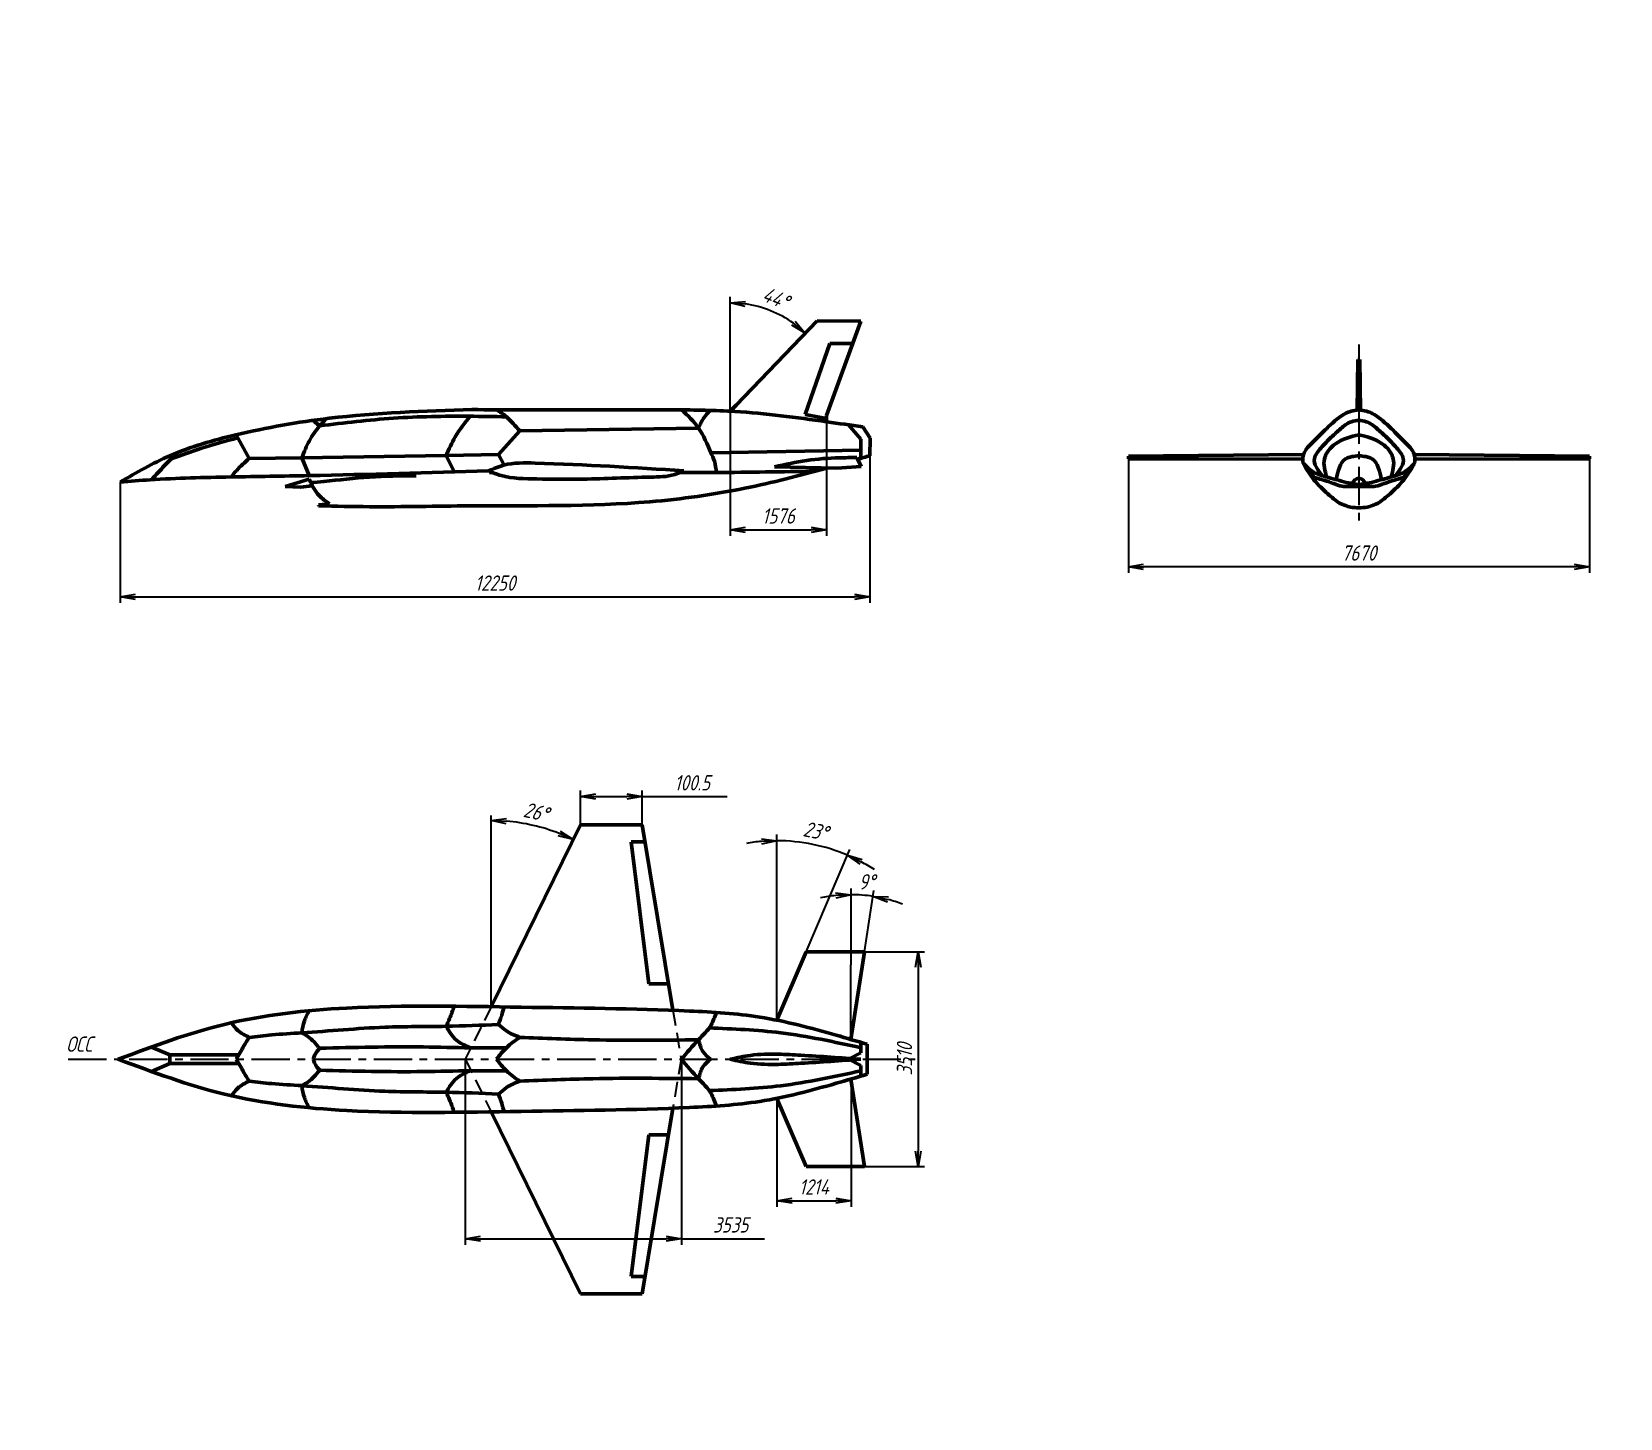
# Model space of a CAD drawing. Header units: millimetres. Extents: x -985956116104 to 1932156, y -552630487266 to 633586.
# Drawn here: x 6040 to 6560, y 30384 to 30838 of the extents above; entities that cross this region are included whole.
import ezdxf

# ---------------------------------------------------------------- set-up
doc = ezdxf.new("R2010")
doc.units = ezdxf.units.MM
doc.linetypes.add('CENTER', pattern=[2, 1.25, -0.25, 0.25, -0.25])
doc.linetypes.add('DASHED', pattern=[0.75, 0.5, -0.25])
for name, color, linetype, lineweight in [('_axes (Оси)', 6, 'CENTER', 30), ('_basic (Основной)', 4, 'Continuous', 60), ('_contour (Тонкий)', 7, 'Continuous', 30), ('_invisible (Невидимый)', 1, 'DASHED', 30), ('_text (Надписи)', 2, 'Continuous', 30)]:
    doc.layers.add(name, color=color, linetype=linetype, lineweight=lineweight)
doc.styles.add('ESKD', font='eskd.shx', dxfattribs={"oblique": 15, "height": 5})
doc.dimstyles.new('ESKD', dxfattribs={"dimtxt": 5, "dimasz": 5, "dimexe": 2, "dimexo": 0, "dimgap": 2, "dimtad": 1, "dimtoh": 1, "dimzin": 12, "dimdsep": 46, "dimtxsty": 'ESKD', "dimblk1": 'OPEN', "dimblk2": 'OPEN', "dimsah": 1, "dimcen": 5, "dimclrd": 256, "dimclre": 256, "dimclrt": 2, "dimadec": 0, "dimazin": 0, "dimtfac": 1, "dimtmove": 0, "dimatfit": 3, "dimldrblk": 'OPEN', "dimfxl": 1, "dimtolj": 1, "dimtzin": 12, "dimlwd": -1, "dimlwe": -1, "dimarcsym": 0})

# ---------------------------------------------------------------- blocks, each defined once
blk = doc.blocks.new('_OPEN')
at = {"color": 0, "linetype": 'ByBlock'}
for p, q in [((-1, 0.17), (0, 0)), ((0, 0), (-1, -0.17)), ((0, 0), (-1, 0))]:
    blk.add_line(p, q, dxfattribs=at)
blk = doc.blocks.new('*D217')
at = {"layer": '_contour (Тонкий)', "transparency": 16777216}
for p, q in [((6163.38, 31547.22), (6163.38, 31522.28)), ((6163.38, 31524.28), (6163.38, 31526.28)), ((6163.38, 31524.28), (6179.74, 31524.28))]:
    blk.add_line(p, q, dxfattribs=at)
for start, end in [(90.0016, 270.0008), (269.9992, 89.9984), (90, 90)]:
    blk.add_arc((6163.38, 31524.28), 0.00000000183, start, end, dxfattribs=at)
at = {"layer": '_contour (Тонкий)', "transparency": 16777216, "xscale": 5, "yscale": 5, "zscale": 5}
for rotation in [90.00040514235904, 89.99959485764096]:
    blk.add_blockref('_OPEN', (6163.38, 31524.28), dxfattribs=dict(at, rotation=rotation))
at = {"layer": '_contour (Тонкий)', "color": 2, "transparency": 16777216, "insert": (6174.06, 31529.44), "char_height": 5, "attachment_point": 5, "style": 'ESKD'}
blk.add_mtext('\\A1;0%%d', dxfattribs=at)
blk = doc.blocks.new('*D341')
at = {"layer": '_contour (Тонкий)', "transparency": 16777216}
for p, q in [((7032.97, 31540.06), (7032.97, 31515.12)), ((7032.97, 31517.12), (7032.97, 31519.12)), ((7032.97, 31517.12), (7049.34, 31517.12))]:
    blk.add_line(p, q, dxfattribs=at)
for start, end in [(90.0016, 270.0008), (269.9992, 89.9984), (90, 90)]:
    blk.add_arc((7032.97, 31517.12), 0.00000000183, start, end, dxfattribs=at)
at = {"layer": '_contour (Тонкий)', "transparency": 16777216, "xscale": 5, "yscale": 5, "zscale": 5}
for rotation in [90.00040514235904, 89.99959485764096]:
    blk.add_blockref('_OPEN', (7032.97, 31517.12), dxfattribs=dict(at, rotation=rotation))
at = {"layer": '_contour (Тонкий)', "color": 2, "transparency": 16777216, "insert": (7043.66, 31522.29), "char_height": 5, "attachment_point": 5, "style": 'ESKD'}
blk.add_mtext('\\A1;0%%d', dxfattribs=at)
blk = doc.blocks.new('*D730')
at = {"layer": '_contour (Тонкий)', "transparency": 16777216}
for p, q in [((6398.74, 30698.16), (6398.74, 30660.84)), ((6549.6, 30698.16), (6549.6, 30660.84)), ((6544.6, 30662.84), (6403.74, 30662.84))]:
    blk.add_line(p, q, dxfattribs=at)
at = {"layer": 'Defpoints', "color": 0, "transparency": 16777216}
for p in [(6398.74, 30698.16), (6549.6, 30698.16), (6398.74, 30662.84)]:
    blk.add_point(p, dxfattribs=at)
at = {"layer": '_contour (Тонкий)', "transparency": 16777216, "xscale": 5, "yscale": 5, "zscale": 5, "rotation": 180}
blk.add_blockref('_OPEN', (6398.74, 30662.84), dxfattribs=at)
at = {"layer": '_contour (Тонкий)', "transparency": 16777216, "xscale": 5, "yscale": 5, "zscale": 5}
blk.add_blockref('_OPEN', (6549.6, 30662.84), dxfattribs=at)
at = {"layer": '_contour (Тонкий)', "color": 2, "transparency": 16777216, "insert": (6474.17, 30667.34), "char_height": 5, "attachment_point": 5, "style": 'ESKD'}
blk.add_mtext('\\A1;7670', dxfattribs=at)
blk = doc.blocks.new('*D731')
at = {"layer": '_contour (Тонкий)', "transparency": 16777216}
for p, q in [((6312.38, 30536.85), (6331.99, 30536.85)), ((6329.99, 30531.85), (6329.99, 30471.63)), ((6312.38, 30466.63), (6331.99, 30466.63))]:
    blk.add_line(p, q, dxfattribs=at)
at = {"layer": 'Defpoints', "color": 0, "transparency": 16777216}
for p in [(6312.38, 30536.85), (6312.38, 30466.63), (6329.99, 30466.63)]:
    blk.add_point(p, dxfattribs=at)
at = {"layer": '_contour (Тонкий)', "transparency": 16777216, "xscale": 5, "yscale": 5, "zscale": 5}
for p, rotation in [((6329.99, 30536.85), 90), ((6329.99, 30466.63), 270)]:
    blk.add_blockref('_OPEN', p, dxfattribs=dict(at, rotation=rotation))
at = {"layer": '_contour (Тонкий)', "color": 2, "transparency": 16777216, "insert": (6325.49, 30501.74), "char_height": 5, "attachment_point": 5, "rotation": 90, "style": 'ESKD'}
blk.add_mtext('\\A1;3510', dxfattribs=at)
blk = doc.blocks.new('*D732')
at = {"layer": '_contour (Тонкий)', "transparency": 16777216}
for p, q in [((6314.16, 30699.16), (6314.16, 30651.02)), ((6068.86, 30690.58), (6068.86, 30651.02)), ((6073.86, 30653.02), (6309.16, 30653.02))]:
    blk.add_line(p, q, dxfattribs=at)
at = {"layer": 'Defpoints', "color": 0, "transparency": 16777216}
for p in [(6314.16, 30699.16), (6068.86, 30690.58), (6314.16, 30653.02)]:
    blk.add_point(p, dxfattribs=at)
at = {"layer": '_contour (Тонкий)', "transparency": 16777216, "xscale": 5, "yscale": 5, "zscale": 5, "rotation": 180}
blk.add_blockref('_OPEN', (6068.86, 30653.02), dxfattribs=at)
at = {"layer": '_contour (Тонкий)', "transparency": 16777216, "xscale": 5, "yscale": 5, "zscale": 5}
blk.add_blockref('_OPEN', (6314.16, 30653.02), dxfattribs=at)
at = {"layer": '_contour (Тонкий)', "color": 2, "transparency": 16777216, "insert": (6191.51, 30657.52), "char_height": 5, "attachment_point": 5, "style": 'ESKD'}
blk.add_mtext('\\A1;12250', dxfattribs=at)
blk = doc.blocks.new('*D733')
at = {"layer": '_contour (Тонкий)', "transparency": 16777216}
blk.add_line((6268.46, 30743.62), (6268.46, 30751.16), dxfattribs=at)
blk.add_arc((6268.46, 30713.73), 35.43, 54.2437, 81.9073, dxfattribs=at)
at = {"layer": 'Defpoints', "color": 0, "transparency": 16777216}
for p in [(6285.77, 30744.65), (6268.46, 30743.62), (6296.86, 30743.3), (6268.46, 30713.73), (6270.39, 30715.74)]:
    blk.add_point(p, dxfattribs=at)
at = {"layer": '_contour (Тонкий)', "transparency": 16777216, "xscale": 5, "yscale": 5, "zscale": 5}
for p, rotation in [((6268.46, 30749.16), 175.9536508953154), ((6293.01, 30739.28), 320.1973565059106)]:
    blk.add_blockref('_OPEN', p, dxfattribs=dict(at, rotation=rotation))
at = {"layer": '_contour (Тонкий)', "color": 2, "transparency": 16777216, "insert": (6283.37, 30750.77), "char_height": 5, "attachment_point": 5, "rotation": 338.0755, "style": 'ESKD'}
blk.add_mtext('\\A1;44°', dxfattribs=at)
blk = doc.blocks.new('*D734')
at = {"layer": '_contour (Тонкий)', "transparency": 16777216}
for p, q in [((6268.46, 30713.73), (6268.46, 30672.95)), ((6300, 30710.29), (6300, 30672.95)), ((6273.46, 30674.95), (6295, 30674.95))]:
    blk.add_line(p, q, dxfattribs=at)
at = {"layer": 'Defpoints', "color": 0, "transparency": 16777216}
for p in [(6268.46, 30713.73), (6300, 30710.29), (6300, 30674.95)]:
    blk.add_point(p, dxfattribs=at)
at = {"layer": '_contour (Тонкий)', "transparency": 16777216, "xscale": 5, "yscale": 5, "zscale": 5, "rotation": 180}
blk.add_blockref('_OPEN', (6268.46, 30674.95), dxfattribs=at)
at = {"layer": '_contour (Тонкий)', "transparency": 16777216, "xscale": 5, "yscale": 5, "zscale": 5}
blk.add_blockref('_OPEN', (6300, 30674.95), dxfattribs=at)
at = {"layer": '_contour (Тонкий)', "color": 2, "transparency": 16777216, "insert": (6284.23, 30679.45), "char_height": 5, "attachment_point": 5, "style": 'ESKD'}
blk.add_mtext('\\A1;1576', dxfattribs=at)
blk = doc.blocks.new('*D735')
at = {"layer": '_contour (Тонкий)', "transparency": 16777216}
blk.add_arc((6190.23, 30518.93), 60.89, 68.5212, 85.2942, dxfattribs=at)
at = {"layer": 'Defpoints', "color": 0, "transparency": 16777216}
for p in [(6190.23, 30581.49), (6219.5, 30578.47), (6208.5, 30577.03), (6190.23, 30518.93), (6190.23, 30518.93)]:
    blk.add_point(p, dxfattribs=at)
at = {"layer": '_contour (Тонкий)', "transparency": 16777216, "xscale": 5, "yscale": 5, "zscale": 5}
for p, rotation in [((6190.23, 30579.83), 177.6470962214424), ((6217.1, 30573.58), 336.1683317879727)]:
    blk.add_blockref('_OPEN', p, dxfattribs=dict(at, rotation=rotation))
at = {"layer": '_contour (Тонкий)', "color": 2, "transparency": 16777216, "insert": (6204.91, 30582.66), "char_height": 5, "attachment_point": 5, "rotation": 347.0288, "style": 'ESKD'}
blk.add_mtext('\\A1;26°', dxfattribs=at)
blk = doc.blocks.new('*D736')
at = {"layer": '_contour (Тонкий)', "transparency": 16777216}
for p, q in [((6283.7, 30533.37), (6283.7, 30575.22)), ((6293.27, 30536.85), (6307.61, 30570.31))]:
    blk.add_line(p, q, dxfattribs=at)
for start, end in [(94.8822, 99.7644), (66.8105, 90), (57.0461, 61.9283)]:
    blk.add_arc((6283.7, 30514.52), 58.7, start, end, dxfattribs=at)
at = {"layer": 'Defpoints', "color": 0, "transparency": 16777216}
for p in [(6299.35, 30571.09), (6293.27, 30536.85), (6283.7, 30533.37), (6283.7, 30514.52), (6283.7, 30514.52)]:
    blk.add_point(p, dxfattribs=at)
at = {"layer": '_contour (Тонкий)', "transparency": 16777216, "xscale": 5, "yscale": 5, "zscale": 5}
for p, rotation in [((6283.7, 30573.22), 2.441097573011734), ((6306.82, 30568.48), 154.3694053384128)]:
    blk.add_blockref('_OPEN', p, dxfattribs=dict(at, rotation=rotation))
at = {"layer": '_contour (Тонкий)', "color": 2, "transparency": 16777216, "insert": (6296.41, 30576.43), "char_height": 5, "attachment_point": 5, "rotation": 348.4053, "style": 'ESKD'}
blk.add_mtext('\\A1;23°', dxfattribs=at)
blk = doc.blocks.new('*D737')
at = {"layer": '_contour (Тонкий)', "transparency": 16777216}
for p, q in [((6307.99, 30532.64), (6307.99, 30557.57)), ((6312.38, 30536.85), (6315.47, 30557))]:
    blk.add_line(p, q, dxfattribs=at)
for start, end in [(96.0501, 102.1003), (81.289, 90), (69.1887, 75.2388)]:
    blk.add_arc((6307.99, 30508.2), 47.37, start, end, dxfattribs=at)
at = {"layer": 'Defpoints', "color": 0, "transparency": 16777216}
for p in [(6310.39, 30555.51), (6312.38, 30536.85), (6307.99, 30532.64), (6307.99, 30508.2), (6307.99, 30508.2)]:
    blk.add_point(p, dxfattribs=at)
at = {"layer": '_contour (Тонкий)', "transparency": 16777216, "xscale": 5, "yscale": 5, "zscale": 5}
for p, rotation in [((6307.99, 30555.57), 3.025064988818612), ((6315.16, 30555.03), 168.2639109094784)]:
    blk.add_blockref('_OPEN', p, dxfattribs=dict(at, rotation=rotation))
at = {"layer": '_contour (Тонкий)', "color": 2, "transparency": 16777216, "insert": (6313.16, 30559.79), "char_height": 5, "attachment_point": 5, "style": 'ESKD'}
blk.add_mtext('\\A1;9°', dxfattribs=at)
blk = doc.blocks.new('*D738')
at = {"layer": '_contour (Тонкий)', "transparency": 16777216}
for p, q in [((6181.77, 30501.74), (6181.77, 30441.05)), ((6252.48, 30501.74), (6252.48, 30441.05)), ((6186.77, 30443.05), (6247.48, 30443.05)), ((6252.48, 30443.05), (6279.72, 30443.05))]:
    blk.add_line(p, q, dxfattribs=at)
at = {"layer": 'Defpoints', "color": 0, "transparency": 16777216}
for p in [(6181.77, 30501.74), (6252.48, 30501.74), (6252.48, 30443.05)]:
    blk.add_point(p, dxfattribs=at)
at = {"layer": '_contour (Тонкий)', "transparency": 16777216, "xscale": 5, "yscale": 5, "zscale": 5, "rotation": 180}
blk.add_blockref('_OPEN', (6181.77, 30443.05), dxfattribs=at)
at = {"layer": '_contour (Тонкий)', "transparency": 16777216, "xscale": 5, "yscale": 5, "zscale": 5}
blk.add_blockref('_OPEN', (6252.48, 30443.05), dxfattribs=at)
at = {"layer": '_contour (Тонкий)', "color": 2, "transparency": 16777216, "insert": (6268.6, 30447.55), "char_height": 5, "attachment_point": 5, "style": 'ESKD'}
blk.add_mtext('\\A1;3535', dxfattribs=at)
blk = doc.blocks.new('*D739')
at = {"layer": '_contour (Тонкий)', "transparency": 16777216}
for p, q in [((6307.99, 30495.28), (6307.99, 30453.47)), ((6283.7, 30488.96), (6283.7, 30453.47)), ((6288.7, 30455.47), (6302.99, 30455.47))]:
    blk.add_line(p, q, dxfattribs=at)
at = {"layer": 'Defpoints', "color": 0, "transparency": 16777216}
for p in [(6307.99, 30495.28), (6283.7, 30488.96), (6307.99, 30455.47)]:
    blk.add_point(p, dxfattribs=at)
at = {"layer": '_contour (Тонкий)', "transparency": 16777216, "xscale": 5, "yscale": 5, "zscale": 5, "rotation": 180}
blk.add_blockref('_OPEN', (6283.7, 30455.47), dxfattribs=at)
at = {"layer": '_contour (Тонкий)', "transparency": 16777216, "xscale": 5, "yscale": 5, "zscale": 5}
blk.add_blockref('_OPEN', (6307.99, 30455.47), dxfattribs=at)
at = {"layer": '_contour (Тонкий)', "color": 2, "transparency": 16777216, "insert": (6295.85, 30459.97), "char_height": 5, "attachment_point": 5, "style": 'ESKD'}
blk.add_mtext('\\A1;1214', dxfattribs=at)
blk = doc.blocks.new('*D740')
at = {"layer": '_contour (Тонкий)', "transparency": 16777216}
for p, q in [((6219.5, 30578.47), (6219.5, 30589.68)), ((6239.6, 30578.47), (6239.6, 30589.68)), ((6224.5, 30587.68), (6234.6, 30587.68)), ((6239.6, 30587.68), (6267.43, 30587.68))]:
    blk.add_line(p, q, dxfattribs=at)
at = {"layer": 'Defpoints', "color": 0, "transparency": 16777216}
for p in [(6239.6, 30587.68), (6219.5, 30578.47), (6239.6, 30578.47)]:
    blk.add_point(p, dxfattribs=at)
at = {"layer": '_contour (Тонкий)', "transparency": 16777216, "xscale": 5, "yscale": 5, "zscale": 5, "rotation": 180}
blk.add_blockref('_OPEN', (6219.5, 30587.68), dxfattribs=at)
at = {"layer": '_contour (Тонкий)', "transparency": 16777216, "xscale": 5, "yscale": 5, "zscale": 5}
blk.add_blockref('_OPEN', (6239.6, 30587.68), dxfattribs=at)
at = {"layer": '_contour (Тонкий)', "color": 2, "transparency": 16777216, "insert": (6256.01, 30592.18), "char_height": 5, "attachment_point": 5, "style": 'ESKD'}
blk.add_mtext('\\A1;100.5', dxfattribs=at)

msp = doc.modelspace()

# ---------------------------------------------------------------- linework, layer by layer
at = {"layer": '_axes (Оси)', "ltscale": 10, "transparency": 33554687}
for p, q in [((6474.169, 30735.53), (6474.169, 30676.923)), ((6051.845, 30501.74), (6328.934, 30501.74))]:
    msp.add_line(p, q, dxfattribs=at)
at = {"layer": '_basic (Основной)', "transparency": 33554687}
for p, q in [((6296.863, 30743.295), (6270.394, 30715.741)), ((6311.211, 30743.179), (6296.863, 30743.295)), ((6311.211, 30743.179), (6300, 30712.32)), ((6301.008, 30735.91), (6292.993, 30712.67)), ((6308.57, 30735.91), (6301.008, 30735.91)), ((6473.882, 30730.655), (6473.649, 30713.863)), ((6473.882, 30730.655), (6474.169, 30730.651)), ((6474.455, 30730.655), (6474.169, 30730.651)), ((6474.455, 30730.655), (6474.688, 30713.863)), ((6270.394, 30715.741), (6268.463, 30713.731)), ((6199.604, 30707.292), (6258.097, 30708.165)), ((6292.993, 30712.67), (6300, 30711.306)), ((6300, 30712.32), (6300, 30710.293)), ((6311.248, 30704.606), (6307.219, 30709.266)), ((6314.281, 30704.949), (6311.839, 30708.602)), ((6111.099, 30698.25), (6106.826, 30706.027)), ((6192.641, 30699.528), (6199.604, 30707.292)), ((6311.248, 30701.035), (6311.248, 30704.606)), ((6314.163, 30699.159), (6314.281, 30704.949)), ((6085.521, 30698.146), (6085.078, 30699.158)), ((6111.099, 30698.25), (6128.308, 30698.52)), ((6128.308, 30698.52), (6175.496, 30699.259)), ((6128.308, 30698.52), (6130.677, 30692.667)), ((6175.496, 30699.259), (6192.641, 30699.528)), ((6178.101, 30693.853), (6175.496, 30699.259)), ((6192.641, 30699.528), (6194.494, 30696.115)), ((6262.188, 30700.164), (6311.248, 30701.035)), ((6311.302, 30695.601), (6309.846, 30698.552)), ((6311.248, 30701.035), (6311.248, 30698.32)), ((6398.738, 30698.161), (6398.75, 30699.035)), ((6455.836, 30698.073), (6398.738, 30698.161)), ((6398.75, 30699.035), (6456.063, 30699.589)), ((6549.587, 30699.035), (6492.274, 30699.589)), ((6492.501, 30698.073), (6549.599, 30698.161)), ((6549.599, 30698.161), (6549.587, 30699.035)), ((6152.073, 30692.289), (6152.066, 30693.14)), ((6282.971, 30695.527), (6303.345, 30695.089)), ((6303.345, 30695.089), (6311.302, 30695.601)), ((6455.811, 30696.923), (6456.87, 30695.055)), ((6456.87, 30695.055), (6459.465, 30691.31)), ((6459.62, 30691.871), (6458.028, 30694.724)), ((6488.717, 30691.871), (6490.309, 30694.724)), ((6491.467, 30695.055), (6488.872, 30691.31)), ((6492.527, 30696.923), (6491.467, 30695.055)), ((6130.657, 30691.472), (6122.881, 30689.105)), ((6122.881, 30689.105), (6127.849, 30688.924)), ((6127.849, 30688.924), (6131.721, 30689.353)), ((6137.334, 30683.458), (6133.789, 30683.148)), ((6133.789, 30683.148), (6133.822, 30682.777)), ((6219.501, 30578.466), (6190.228, 30518.935)), ((6219.501, 30578.466), (6239.6, 30578.466)), ((6239.6, 30578.466), (6249.725, 30517.75)), ((6240.54, 30572.824), (6236.077, 30572.824)), ((6241.849, 30526.416), (6236.077, 30572.824)), ((6293.269, 30536.848), (6283.705, 30514.523)), ((6293.269, 30536.848), (6312.377, 30536.848)), ((6312.377, 30536.848), (6307.988, 30508.201)), ((6248.279, 30526.416), (6241.849, 30526.416)), ((6085.078, 30503.14), (6079.085, 30505.737)), ((6311.248, 30507.242), (6311.248, 30503.803)), ((6313.254, 30506.65), (6313.254, 30501.74)), ((6085.078, 30500.34), (6079.085, 30497.744)), ((6085.078, 30501.74), (6085.078, 30503.14)), ((6085.078, 30503.14), (6107.626, 30503.14)), ((6085.078, 30501.74), (6085.078, 30500.34)), ((6085.078, 30500.34), (6107.626, 30500.34)), ((6311.248, 30503.803), (6307.219, 30501.74)), ((6311.248, 30499.678), (6307.219, 30501.74)), ((6313.254, 30496.83), (6313.254, 30501.74)), ((6312.377, 30466.632), (6307.988, 30495.28)), ((6311.248, 30496.238), (6311.248, 30499.678)), ((6239.6, 30425.015), (6249.725, 30485.731)), ((6293.269, 30466.632), (6283.705, 30488.958)), ((6219.501, 30425.015), (6190.228, 30484.546)), ((6241.849, 30477.064), (6236.077, 30430.657)), ((6248.279, 30477.064), (6241.849, 30477.064)), ((6293.269, 30466.632), (6312.377, 30466.632)), ((6240.54, 30430.657), (6236.077, 30430.657)), ((6219.501, 30425.015), (6239.6, 30425.015))]:
    msp.add_line(p, q, dxfattribs=at)
for start, end in [(90, 172.51028), (7.48972, 90)]:
    msp.add_arc((6474.169, 30689.788), 2.008, start, end, dxfattribs=at)
for points in [[(6068.859, 30690.581), (6085.084, 30699.161), (6106.742, 30706.007), (6137.252, 30711.41), (6183.96, 30714.253)], [(6183.96, 30714.253), (6215.003, 30714.136), (6250.472, 30714.195), (6269.965, 30713.643), (6300.068, 30710.283), (6311.839, 30708.602)], [(6474.169, 30714.203), (6471.662, 30713.745), (6467.737, 30711.69), (6462.362, 30706.861), (6458.395, 30702.876), (6456.149, 30699.855), (6455.811, 30696.923)], [(6474.169, 30714.203), (6476.675, 30713.745), (6480.6, 30711.69), (6485.975, 30706.861), (6489.942, 30702.876), (6492.188, 30699.855), (6492.527, 30696.923)], [(6474.169, 30710.725), (6471.763, 30710.286), (6468.251, 30708.024), (6465.113, 30705.191), (6461.744, 30701.689), (6459.628, 30698.272), (6462.157, 30692.667)], [(6474.169, 30710.725), (6476.574, 30710.286), (6480.087, 30708.024), (6483.225, 30705.191), (6486.593, 30701.689), (6488.71, 30698.272), (6486.181, 30692.667)], [(6474.169, 30706.027), (6466.515, 30703.085), (6462.899, 30698.139), (6463.62, 30692.233)], [(6474.169, 30706.027), (6481.823, 30703.085), (6485.438, 30698.139), (6484.717, 30692.233)], [(6282.971, 30695.527), (6293.495, 30697.613), (6304.204, 30698.491), (6309.846, 30698.552)], [(6474.169, 30699.158), (6469.83, 30698.146), (6466.76, 30691.33)], [(6474.169, 30699.158), (6478.508, 30698.146), (6481.577, 30691.33)], [(6068.859, 30690.581), (6078.697, 30691.305), (6105.069, 30692.229), (6130.663, 30692.667), (6189.321, 30694.181)], [(6189.321, 30694.181), (6194.334, 30696.073), (6204.637, 30696.764), (6253.279, 30694.266)], [(6189.321, 30694.181), (6193.498, 30692.709), (6205.193, 30691.561), (6220.278, 30691.517), (6242.371, 30692.174), (6250.314, 30693.037), (6253.279, 30694.266)], [(6455.811, 30696.923), (6457.103, 30695.526), (6459.354, 30693.842), (6464.924, 30691.868), (6470.728, 30690.297), (6474.169, 30689.788)], [(6492.527, 30696.923), (6491.234, 30695.526), (6488.983, 30693.842), (6483.413, 30691.868), (6477.609, 30690.297), (6474.169, 30689.788)], [(6137.334, 30683.458), (6133.921, 30686.16), (6130.657, 30691.472)], [(6459.465, 30691.31), (6459.554, 30691.799), (6460.804, 30691.72), (6463.038, 30691.055), (6465.83, 30690.085), (6468.705, 30689.207), (6470.575, 30689.06), (6472.126, 30689.067), (6474.169, 30689.105)], [(6459.465, 30691.31), (6461.68, 30688.889), (6463.969, 30686.728), (6465.895, 30685.099), (6468.605, 30683.322), (6469.758, 30682.888), (6471.479, 30682.357), (6474.169, 30682.179)], [(6488.872, 30691.31), (6488.783, 30691.799), (6487.533, 30691.72), (6485.299, 30691.055), (6482.507, 30690.085), (6479.632, 30689.207), (6477.763, 30689.06), (6476.212, 30689.067), (6474.169, 30689.105)], [(6488.872, 30691.31), (6486.657, 30688.889), (6484.369, 30686.728), (6482.442, 30685.099), (6479.732, 30683.322), (6478.58, 30682.888), (6476.859, 30682.357), (6474.169, 30682.179)], [(6068.227, 30501.74), (6103.008, 30513.156), (6142.984, 30518.494), (6200.071, 30518.777), (6255.114, 30517.527), (6278.125, 30515.524), (6303.137, 30509.609), (6313.254, 30506.65)], [(6130.677, 30517.601), (6129.113, 30514.274), (6128.308, 30510.376)], [(6178.101, 30519.092), (6176.663, 30515.022), (6175.496, 30512.533)], [(6194.494, 30518.867), (6193.681, 30516.107), (6192.641, 30513.119)], [(6263.917, 30517.046), (6262.188, 30512.912), (6258.097, 30508.105), (6252.481, 30501.74)], [(6105.262, 30513.684), (6107.346, 30511.16), (6111.099, 30508.901)], [(6111.099, 30508.901), (6118.423, 30509.709), (6128.308, 30510.376), (6155.447, 30512.22), (6175.496, 30512.533), (6192.641, 30513.119)], [(6175.496, 30512.533), (6178.911, 30507.994), (6183.398, 30505.495)], [(6192.641, 30513.119), (6195.244, 30511.008), (6199.604, 30508.905)], [(6261.59, 30511.995), (6284.99, 30510.404), (6311.248, 30505.523)], [(6111.099, 30508.901), (6109.365, 30506.105), (6106.826, 30501.74)], [(6128.308, 30510.376), (6130.232, 30509.194), (6134.144, 30505.334)], [(6134.144, 30505.334), (6168.073, 30505.774), (6183.398, 30505.495), (6195.217, 30505.495)], [(6199.604, 30508.905), (6195.217, 30505.496), (6192.019, 30501.74)], [(6199.604, 30508.905), (6223.549, 30508.091), (6258.097, 30508.091)], [(6258.084, 30508.091), (6259.6, 30504.143), (6261.986, 30501.74)], [(6068.227, 30501.74), (6103.008, 30490.325), (6142.984, 30484.987), (6200.071, 30484.703), (6255.114, 30485.954), (6278.125, 30487.957), (6303.137, 30493.872), (6313.254, 30496.83)], [(6111.099, 30494.58), (6109.365, 30497.376), (6106.826, 30501.74)], [(6134.144, 30505.334), (6133.108, 30504.084), (6131.929, 30501.74)], [(6134.144, 30498.147), (6133.108, 30499.397), (6131.929, 30501.74)], [(6199.604, 30494.576), (6195.217, 30497.984), (6192.019, 30501.74)], [(6263.917, 30486.435), (6262.188, 30490.569), (6258.097, 30495.376), (6252.481, 30501.74)], [(6258.084, 30495.389), (6259.6, 30499.338), (6261.986, 30501.74)], [(6268.463, 30501.74), (6275.096, 30503.016), (6284.195, 30503.41), (6291.61, 30503.063), (6311.211, 30501.74)], [(6268.463, 30501.74), (6275.096, 30500.465), (6284.195, 30500.07), (6291.61, 30500.417), (6311.211, 30501.74)], [(6128.308, 30493.104), (6130.232, 30494.287), (6134.144, 30498.147)], [(6134.144, 30498.147), (6168.073, 30497.707), (6183.398, 30497.986), (6195.217, 30497.986)], [(6175.496, 30490.947), (6178.911, 30495.487), (6183.398, 30497.986)], [(6199.604, 30494.576), (6223.549, 30495.389), (6258.097, 30495.389)], [(6261.59, 30491.485), (6284.99, 30493.076), (6311.248, 30497.958)], [(6105.262, 30489.797), (6107.346, 30492.321), (6111.099, 30494.58)], [(6111.099, 30494.58), (6118.423, 30493.772), (6128.308, 30493.104), (6155.447, 30491.261), (6175.496, 30490.947), (6192.641, 30490.362)], [(6130.677, 30485.88), (6129.113, 30489.206), (6128.308, 30493.104)], [(6178.101, 30484.389), (6176.663, 30488.458), (6175.496, 30490.947)], [(6192.641, 30490.362), (6195.244, 30492.473), (6199.604, 30494.576)], [(6194.494, 30484.614), (6193.681, 30487.374), (6192.641, 30490.362)]]:
    msp.add_spline(points, degree=3, dxfattribs=at)
for points, knots in [([(6199.604, 30707.292), (6198.216, 30708.92), (6195.967, 30711.557), (6193.138, 30713.502), (6192.019, 30714.203)], [0, 0, 0, 0, 318.6061213, 515.958695, 515.958695, 515.958695, 515.958695]), ([(6263.917, 30693.674), (6263.805, 30694.95), (6263.526, 30697.21), (6261.339, 30702.012), (6258.683, 30708.32), (6254.578, 30712.34), (6252.481, 30714.179)], [50.97177, 50.97177, 50.97177, 50.97177, 241.3936787, 391.388349, 838.417587, 1251.7384732, 1251.7384732, 1251.7384732, 1251.7384732]), ([(6258.097, 30708.165), (6258.617, 30709.355), (6259.573, 30711.539), (6261.207, 30713.249), (6261.986, 30714.004)], [0, 0, 0, 0, 192.6911428, 353.8665503, 353.8665503, 353.8665503, 353.8665503]), ([(6128.308, 30698.52), (6129.054, 30700.408), (6130.521, 30704.119), (6133.47, 30708.257), (6135.476, 30710.505), (6136.194, 30711.282)], [0, 0, 0, 0, 303.5313971, 596.7193579, 755.45897, 755.45897, 755.45897, 755.45897]), ([(6134.144, 30708.955), (6133.841, 30709.202), (6133.107, 30709.799), (6132.365, 30710.384), (6131.929, 30710.725)], [0, 0, 0, 0, 58.7067146, 141.7917525, 141.7917525, 141.7917525, 141.7917525]), ([(6195.217, 30711.913), (6191.175, 30711.98), (6178.863, 30712.184), (6158.432, 30711.866), (6142.176, 30709.948), (6134.144, 30708.955)], [0, 0, 0, 0, 606.4323706, 1847.3410137, 3060.5329684, 3060.5329684, 3060.5329684, 3060.5329684]), ([(6175.496, 30699.259), (6176.413, 30701.319), (6178.472, 30705.939), (6181.616, 30709.899), (6183.398, 30712.069)], [0, 0, 0, 0, 336.8150723, 755.6358169, 755.6358169, 755.6358169, 755.6358169]), ([(6085.521, 30698.146), (6088.823, 30699.357), (6096, 30701.991), (6103.381, 30703.982), (6107.376, 30705.025)], [0, 0, 0, 0, 527.3123029, 1146.2291834, 1146.2291834, 1146.2291834, 1146.2291834]), ([(6079.085, 30691.33), (6079.814, 30692.124), (6081.931, 30694.422), (6084.1, 30696.672), (6085.521, 30698.146)], [47.5627413, 47.5627413, 47.5627413, 47.5627413, 209.2374005, 516.2783148, 516.2783148, 516.2783148, 516.2783148]), ([(6105.262, 30692.233), (6105.804, 30692.969), (6107.524, 30695.178), (6109.659, 30697.013), (6111.099, 30698.25)], [98.0380045, 98.0380045, 98.0380045, 98.0380045, 234.9408755, 518.3497217, 518.3497217, 518.3497217, 518.3497217]), ([(6131.203, 30690.358), (6132.615, 30690.485), (6139.041, 30691.068), (6150.496, 30692.482), (6160.613, 30692.575), (6165.692, 30692.621)], [19.9653163, 19.9653163, 19.9653163, 19.9653163, 232.6546423, 987.8526518, 1749.1145275, 1749.1145275, 1749.1145275, 1749.1145275]), ([(6133.789, 30682.777), (6139.345, 30682.654), (6155.839, 30682.288), (6191.956, 30683.181), (6233.093, 30682.213), (6272.16, 30687.762), (6291.222, 30692.688), (6300.111, 30695.158)], [0, 0, 0, 0, 833.4998177, 2474.3280902, 5419.8251673, 6990.2428969, 8373.259182, 8373.259182, 8373.259182, 8373.259182]), ([(6251.873, 30693.631), (6255.832, 30693.633), (6270.666, 30693.678), (6285.498, 30693.939), (6296.372, 30694.13)], [3109.2744666, 3109.2744666, 3109.2744666, 3109.2744666, 3703.0856575, 5334.4020523, 5334.4020523, 5334.4020523, 5334.4020523])]:
    msp.add_open_spline(points, degree=3, knots=knots, dxfattribs=at)
for points in [[(6310.12, 30697.995), (6311.468, 30698.383), (6312.816, 30698.771), (6314.163, 30699.159)], [(6189.687, 30693.676), (6190, 30693.676), (6190.314, 30693.677), (6190.627, 30693.677)]]:
    msp.add_open_spline(points, degree=3, dxfattribs=at)
at = {"layer": '_contour (Тонкий)', "transparency": 33554687}
for p, q in [((6268.463, 30713.731), (6268.463, 30743.625)), ((6190.228, 30518.935), (6190.228, 30581.492)), ((6283.705, 30514.523), (6283.705, 30533.366)), ((6307.988, 30508.201), (6307.988, 30532.64))]:
    msp.add_line(p, q, dxfattribs=at)
at = {"layer": '_invisible (Невидимый)', "ltscale": 10, "transparency": 33554687}
for p, q in [((6190.228, 30518.935), (6181.773, 30501.74)), ((6249.725, 30517.75), (6252.394, 30501.74)), ((6181.773, 30501.74), (6190.228, 30484.546)), ((6252.394, 30501.74), (6249.725, 30485.731))]:
    msp.add_line(p, q, dxfattribs=at)

# ---------------------------------------------------------------- texts
at = {"layer": '_text (Надписи)', "transparency": 33554687, "insert": (6051.195, 30509.183), "char_height": 5, "attachment_point": 1, "style": 'ESKD'}
msp.add_mtext_dynamic_manual_height_columns('ОСС', width=15.93486, gutter_width=25, heights=[0], dxfattribs=at)

# ---------------------------------------------------------------- dimensions: what is measured, and where the dimension line sits
at = {"layer": '_contour (Тонкий)', "transparency": 33554687}
for base, center, p1, p2, picture, middle in [((6163.378973606, 31524.277595178), (6163.378973606, 31524.277595176), (6163.378973606, 31547.217223193), (6163.378973606, 31524.277595176), '*D217', (6174.060812718, 31529.44426185)), ((7032.974332175, 31517.122094999), (7032.974332175, 31517.122094997), (7032.974332175, 31540.061723014), (7032.974332175, 31517.122094997), '*D341', (7043.656171288, 31522.28876167))]:
    dim = msp.add_angular_dim_3p(base=base, center=center, p1=p1, p2=p2, dimstyle='ESKD', dxfattribs=at)
    dim.commit()
    dim.dimension.update_dxf_attribs({"geometry": picture, "text_midpoint": middle})
dim = msp.add_angular_dim_2l(base=(6285.765, 30744.648), line1=((6296.863, 30743.295), (6270.394, 30715.741)), line2=((6268.463, 30713.731), (6268.463, 30743.625)), dimstyle='ESKD', dxfattribs=at)
dim.commit()
dim.dimension.update_dxf_attribs({"geometry": '*D733', "text_midpoint": (6283.372, 30750.772)})
for base, p1, p2, text, picture, middle in [((6300, 30674.952), (6268.463, 30713.731), (6300, 30710.293), '1576', '*D734', (6284.231, 30674.952)), ((6314.163, 30653.024), (6068.859, 30690.581), (6314.163, 30699.159), '12250', '*D732', (6191.511, 30653.024)), ((6252.481, 30443.046), (6181.773, 30501.74), (6252.481, 30501.74), '3535', '*D738', (6268.604, 30443.046))]:
    dim = msp.add_linear_dim(base=base, p1=p1, p2=p2, text=text, dimstyle='ESKD', dxfattribs=at)
    dim.commit()
    dim.dimension.update_dxf_attribs({"geometry": picture, "text_midpoint": middle, "dimtype": 160})
dim = msp.add_linear_dim(base=(6398.738, 30662.835), p1=(6549.599, 30698.161), p2=(6398.738, 30698.161), angle=180, text='7670', dimstyle='ESKD', dxfattribs=at)
dim.commit()
dim.dimension.update_dxf_attribs({"geometry": '*D730', "text_midpoint": (6474.169, 30662.835), "dimtype": 161})
for base, p1, p2, text, picture, middle in [((6239.6, 30587.684), (6219.501, 30578.466), (6239.6, 30578.466), '100.5', '*D740', (6256.013, 30592.184)), ((6307.988, 30455.47), (6283.705, 30488.958), (6307.988, 30495.28), '1214', '*D739', (6295.846, 30459.97))]:
    dim = msp.add_linear_dim(base=base, p1=p1, p2=p2, text=text, dimstyle='ESKD', dxfattribs=at)
    dim.commit()
    dim.dimension.update_dxf_attribs({"geometry": picture, "text_midpoint": middle})
for base, line1, line2, picture, middle in [((6208.495, 30577.025), ((6219.501, 30578.466), (6190.228, 30518.935)), ((6190.228, 30518.935), (6190.228, 30581.492)), '*D735', (6203.896, 30578.276)), ((6299.351, 30571.095), ((6293.269, 30536.848), (6283.705, 30514.523)), ((6283.705, 30514.523), (6283.705, 30533.366)), '*D736', (6295.502, 30572.021)), ((6310.388, 30555.513), ((6312.377, 30536.848), (6307.988, 30508.201)), ((6307.988, 30508.201), (6307.988, 30532.64)), '*D737', (6313.156, 30555.291))]:
    dim = msp.add_angular_dim_2l(base=base, line1=line1, line2=line2, dimstyle='ESKD', dxfattribs=at)
    dim.commit()
    dim.dimension.update_dxf_attribs({"geometry": picture, "text_midpoint": middle, "dimtype": 162})
dim = msp.add_linear_dim(base=(6329.989, 30466.632), p1=(6312.377, 30536.848), p2=(6312.377, 30466.632), angle=90, text='3510', dimstyle='ESKD', dxfattribs=at)
dim.commit()
dim.dimension.update_dxf_attribs({"geometry": '*D731', "text_midpoint": (6325.489, 30501.74)})

doc.saveas('drawing.dxf')
